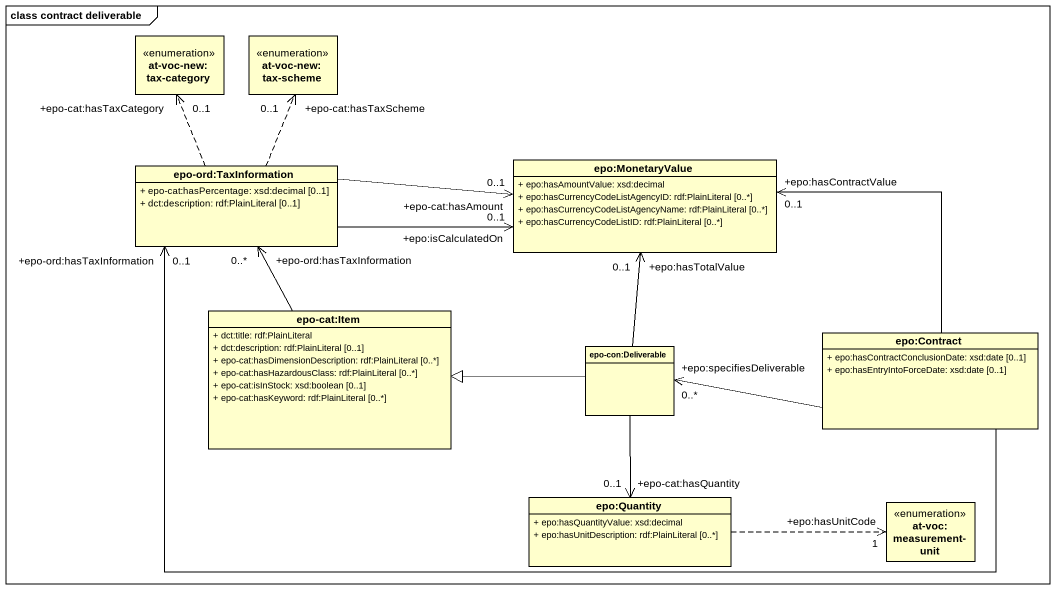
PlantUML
@startuml
mainframe class contract deliverable
hide circle
hide empty members
skinparam classAttributeIconSize 0
enum "at-voc-new:tax-category" as at_voc_new_tax_category
enum "at-voc-new:tax-scheme" as at_voc_new_tax_scheme
class "epo-ord:TaxInformation" as epo_ord_TaxInformation {
  + epo-cat:hasPercentage: xsd:decimal [0..1]
  + dct:description: rdf:PlainLiteral [0..1]
}
class "epo:MonetaryValue" as epo_MonetaryValue {
  + epo:hasAmountValue: xsd:decimal
  + epo:hasCurrencyCodeListAgencyID: rdf:PlainLiteral [0..*]
  + epo:hasCurrencyCodeListAgencyName: rdf:PlainLiteral [0..*]
  + epo:hasCurrencyCodeListID: rdf:PlainLiteral [0..*]
}
class "epo-cat:Item" as epo_cat_Item {
  + dct:title: rdf:PlainLiteral
  + dct:description: rdf:PlainLiteral [0..1]
  + epo-cat:hasDimensionDescription: rdf:PlainLiteral [0..*]
  + epo-cat:hasHazardousClass: rdf:PlainLiteral [0..*]
  + epo-cat:isInStock: xsd:boolean [0..1]
  + epo-cat:hasKeyword: rdf:PlainLiteral [0..*]
}
class "epo-con:Deliverable" as epo_con_Deliverable
class "epo:Contract" as epo_Contract {
  + epo:hasContractConclusionDate: xsd:date [0..1]
  + epo:hasEntryIntoForceDate: xsd:date [0..1]
}
class "epo:Quantity" as epo_Quantity {
  + epo:hasQuantityValue: xsd:decimal
  + epo:hasUnitDescription: rdf:PlainLiteral [0..*]
}
enum "at-voc:measurement-unit" as at_voc_measurement_unit
epo_ord_TaxInformation .up.> "+epo-cat:hasTaxCategory\n0..1" at_voc_new_tax_category
epo_ord_TaxInformation .up.> "+epo-cat:hasTaxScheme\n0..1" at_voc_new_tax_scheme
epo_ord_TaxInformation -right-> "+epo-cat:hasAmount\n0..1" epo_MonetaryValue
epo_ord_TaxInformation -right-> "+epo:isCalculatedOn\n0..1" epo_MonetaryValue
epo_cat_Item -up-> "+epo-ord:hasTaxInformation\n0..*" epo_ord_TaxInformation
epo_con_Deliverable -up-> "+epo:hasTotalValue\n0..1" epo_MonetaryValue
epo_con_Deliverable -left-|> epo_cat_Item
epo_con_Deliverable --> "+epo-cat:hasQuantity\n0..1" epo_Quantity
epo_Contract -left-> "+epo-ord:hasTaxInformation\n0..1" epo_ord_TaxInformation
epo_Contract -up-> "+epo:hasContractValue\n0..1" epo_MonetaryValue
epo_Contract -left-> "+epo:specifiesDeliverable\n0..*" epo_con_Deliverable
epo_Quantity .right.> "+epo:hasUnitCode\n1" at_voc_measurement_unit
@enduml
